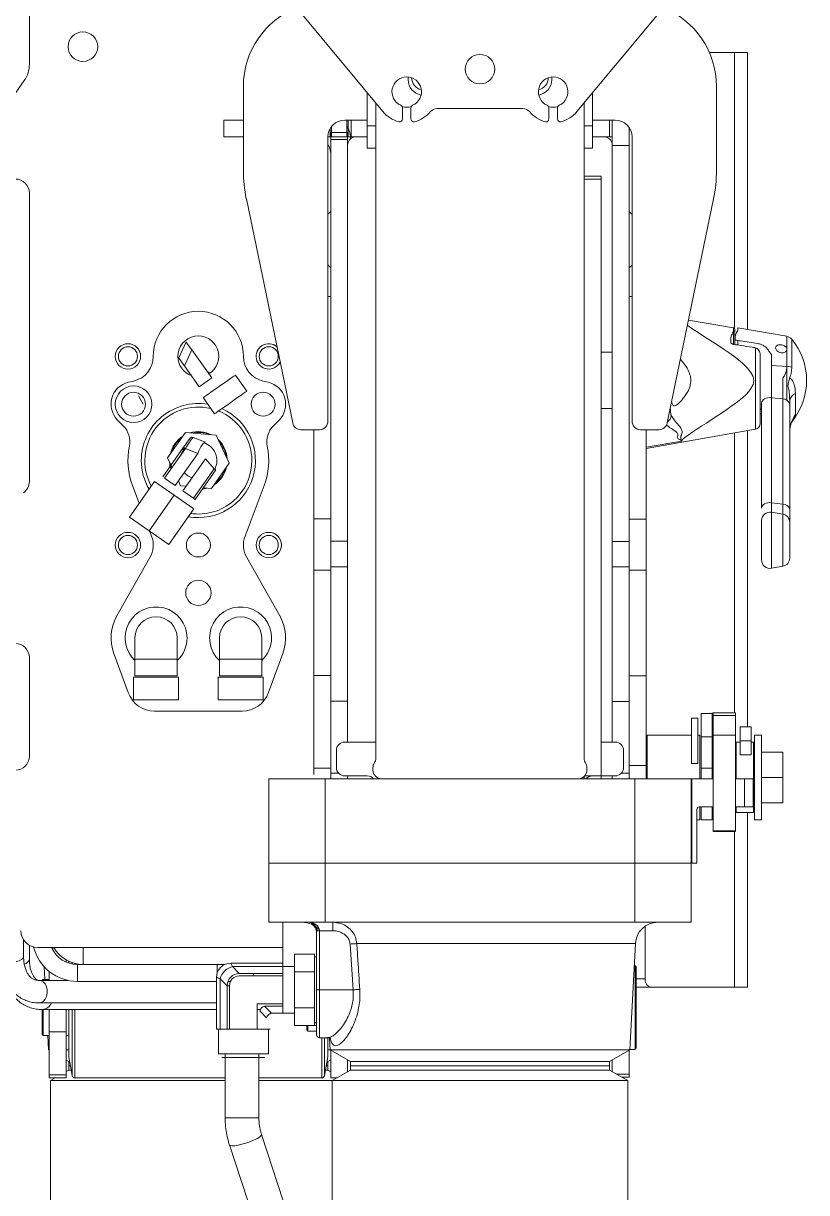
# Model space of a CAD drawing. Header units: millimetres. Extents: x 119 to 316, y 482 to 761.
# Drawn here: x 151.89 to 165.8, y 517.22 to 537.99 of the extents above; entities that cross this region are included whole.
import ezdxf

# ---------------------------------------------------------------- set-up
doc = ezdxf.new("R2010")
doc.units = ezdxf.units.MM

msp = doc.modelspace()

# ---------------------------------------------------------------- linework, layer by layer
at = {"color": 7, "linetype": 'Continuous', "lineweight": 15}
for p, q in [((151.999, 537.26), (151.999, 538.574)), ((158.276, 536.422), (156.846, 538.139)), ((163.152, 538.139), (161.722, 536.422)), ((164.074, 537.471), (164.517, 537.471)), ((164.517, 537.471), (164.751, 537.471)), ((164.751, 537.471), (164.751, 532.553)), ((158.724, 536.987), (158.724, 537.035)), ((161.274, 537.035), (161.274, 536.987)), ((151.359, 536.187), (151.909, 536.973)), ((155.799, 535.377), (155.799, 536.871)), ((164.199, 536.871), (164.199, 535.377)), ((157.999, 536.171), (157.999, 536.755)), ((161.999, 536.755), (161.999, 536.171)), ((158.149, 536.575), (158.149, 524.936)), ((158.624, 536.488), (158.624, 536.29)), ((158.774, 536.29), (158.774, 536.488)), ((160.763, 536.474), (159.235, 536.474)), ((161.224, 536.488), (161.224, 536.29)), ((161.374, 536.29), (161.374, 536.488)), ((161.849, 524.936), (161.849, 536.575)), ((155.799, 536.271), (155.449, 536.271)), ((155.449, 535.971), (155.449, 536.271)), ((157.999, 536.271), (157.599, 536.271)), ((157.637, 535.971), (157.637, 536.271)), ((157.662, 535.971), (157.662, 536.271)), ((157.712, 535.971), (157.712, 536.271)), ((157.999, 535.771), (157.999, 536.171)), ((162.399, 536.271), (161.999, 536.271)), ((161.999, 536.171), (161.999, 535.771)), ((162.299, 535.971), (162.299, 536.271)), ((162.349, 536.021), (162.349, 536.271)), ((155.799, 535.971), (155.449, 535.971)), ((157.299, 535.971), (157.299, 530.921)), ((157.612, 535.971), (157.299, 535.971)), ((157.337, 535.971), (157.337, 536.116)), ((157.349, 536.049), (157.349, 536.039)), ((157.649, 536.049), (157.349, 536.049)), ((157.349, 536.039), (157.349, 536.024)), ((157.349, 536.024), (157.349, 535.974)), ((157.349, 535.974), (157.349, 535.924)), ((157.362, 535.971), (157.362, 536.154)), ((157.662, 535.971), (157.612, 535.971)), ((157.649, 536.049), (157.649, 536.039)), ((157.649, 536.039), (157.649, 536.024)), ((157.649, 536.024), (157.649, 535.974)), ((157.649, 535.974), (157.649, 535.924)), ((157.712, 535.971), (157.662, 535.971)), ((157.699, 535.971), (157.699, 535.936)), ((157.999, 535.971), (157.712, 535.971)), ((162.299, 535.971), (161.999, 535.971)), ((162.349, 535.971), (162.299, 535.971)), ((162.349, 535.971), (162.349, 536.021)), ((162.349, 535.821), (162.349, 535.971)), ((162.649, 536.021), (162.649, 536.137)), ((162.649, 535.971), (162.649, 536.021)), ((162.649, 535.821), (162.649, 535.971)), ((162.699, 530.921), (162.699, 535.971)), ((157.349, 535.924), (157.349, 528.793)), ((157.649, 535.924), (157.349, 535.924)), ((157.649, 535.924), (157.649, 528.793)), ((158.149, 535.771), (157.999, 535.771)), ((161.999, 535.771), (161.849, 535.771)), ((162.349, 528.789), (162.349, 535.821)), ((162.349, 535.821), (162.649, 535.821)), ((162.649, 528.789), (162.649, 535.821)), ((161.849, 535.274), (162.149, 535.274)), ((161.849, 535.224), (162.149, 535.224)), ((162.149, 535.224), (162.149, 535.274)), ((162.149, 524.624), (162.149, 535.224)), ((151.999, 534.974), (151.999, 529.854)), ((156.674, 530.891), (155.851, 534.87)), ((164.147, 534.87), (163.324, 530.891)), ((157.349, 534.649), (157.299, 534.599)), ((162.699, 534.596), (162.649, 534.646)), ((157.299, 533.699), (157.349, 533.649)), ((162.649, 533.646), (162.699, 533.696)), ((157.299, 533.139), (157.349, 533.139)), ((162.649, 533.136), (162.699, 533.136)), ((164.503, 532.579), (163.702, 532.72)), ((164.501, 532.525), (164.503, 532.534)), ((164.524, 532.554), (164.524, 532.511)), ((164.524, 532.285), (164.524, 532.511)), ((164.578, 532.544), (164.575, 532.532)), ((165.447, 532.43), (164.578, 532.583)), ((164.578, 532.583), (164.578, 532.544)), ((154.652, 532.047), (154.785, 532.333)), ((164.453, 532.403), (164.457, 532.423)), ((164.453, 532.329), (164.453, 532.403)), ((164.528, 532.424), (164.528, 532.363)), ((164.578, 532.279), (164.578, 532.36)), ((164.891, 532.227), (164.881, 532.229)), ((154.885, 532.191), (154.751, 531.905)), ((155.236, 531.69), (154.885, 532.191)), ((162.349, 532.146), (162.149, 532.146)), ((164.974, 532.101), (164.974, 530.88)), ((165.174, 532.106), (165.173, 532.106)), ((165.173, 532.106), (165.175, 532.104)), ((165.175, 532.104), (165.175, 531.913)), ((165.447, 531.897), (165.447, 532.185)), ((155.011, 531.533), (154.751, 531.905)), ((165.175, 531.913), (165.447, 531.897)), ((165.175, 531.913), (165.175, 531.34)), ((153.853, 531.636), (153.756, 531.613)), ((155.236, 531.69), (155.011, 531.533)), ((155.196, 531.793), (155.165, 531.791)), ((155.859, 531.456), (155.659, 531.742)), ((156.242, 531.613), (156.145, 531.636)), ((165.375, 531.318), (165.375, 531.681)), ((165.602, 531.415), (165.602, 531.045)), ((154.022, 531.224), (153.936, 531.374)), ((155.085, 531.341), (155.286, 531.054)), ((164.999, 529.379), (164.999, 531.245)), ((165.175, 531.34), (165.175, 529.475)), ((165.175, 531.34), (165.375, 531.318)), ((165.375, 529.452), (165.375, 531.318)), ((165.499, 531.294), (165.499, 531.222)), ((165.499, 531.222), (165.499, 529.356)), ((162.149, 531.146), (162.349, 531.146)), ((153.566, 530.941), (153.666, 530.841)), ((156.332, 530.841), (156.432, 530.941)), ((157.149, 530.771), (156.821, 530.771)), ((157.049, 529.186), (157.049, 530.771)), ((163.177, 530.771), (162.849, 530.771)), ((162.949, 530.439), (164.891, 530.781)), ((162.949, 529.183), (162.949, 530.771)), ((165.548, 530.929), (165.544, 530.923)), ((154.768, 530.721), (154.453, 530.272)), ((155.314, 530.673), (154.768, 530.721)), ((154.907, 530.636), (155.127, 530.55)), ((155.546, 530.176), (155.314, 530.673)), ((164.751, 530.757), (164.751, 525.496)), ((154.737, 530.459), (154.369, 529.933)), ((154.768, 530.437), (154.4, 529.911)), ((154.988, 530.351), (154.588, 529.78)), ((154.756, 530.445), (154.73, 530.413)), ((154.988, 530.351), (154.768, 530.437)), ((154.453, 530.272), (154.533, 530.101)), ((155.123, 530.256), (154.724, 529.685)), ((155.279, 530.079), (155.123, 530.256)), ((155.232, 529.727), (155.546, 530.176)), ((155.279, 530.079), (154.911, 529.554)), ((155.31, 530.057), (154.942, 529.532)), ((153.777, 529.219), (154.222, 529.853)), ((153.83, 529.782), (153.95, 529.465)), ((154.57, 529.61), (154.222, 529.853)), ((154.588, 529.78), (154.4, 529.911)), ((154.642, 529.857), (154.651, 529.849)), ((154.645, 529.861), (154.685, 529.775)), ((154.685, 529.775), (154.781, 529.766)), ((154.767, 529.768), (154.778, 529.762)), ((155.082, 529.731), (155.113, 529.737)), ((155.088, 529.74), (155.232, 529.727)), ((155.828, 528.883), (156.168, 529.782)), ((154.125, 528.975), (154.57, 529.61)), ((154.918, 529.366), (154.57, 529.61)), ((154.911, 529.554), (154.724, 529.685)), ((154.473, 528.731), (154.918, 529.366)), ((165.175, 529.475), (165.375, 529.452)), ((165.175, 529.305), (165.175, 529.475)), ((165.375, 529.271), (165.375, 529.452)), ((165.499, 529.356), (165.499, 529.129)), ((154.125, 528.975), (153.777, 529.219)), ((157.049, 528.28), (157.049, 529.186)), ((157.049, 529.186), (157.349, 529.186)), ((162.649, 529.183), (162.949, 529.183)), ((162.949, 528.277), (162.949, 529.183)), ((164.999, 528.458), (164.999, 529.163)), ((165.175, 529.305), (165.375, 529.271)), ((165.499, 529.129), (165.499, 528.493)), ((154.473, 528.731), (154.125, 528.975)), ((154.139, 528.965), (154.17, 528.883)), ((157.649, 528.793), (157.349, 528.793)), ((157.349, 528.793), (157.349, 528.339)), ((157.649, 528.793), (157.649, 528.339)), ((162.349, 528.336), (162.349, 528.789)), ((162.349, 528.789), (162.649, 528.789)), ((162.649, 528.336), (162.649, 528.789)), ((154.14, 528.502), (153.554, 527.469)), ((156.445, 527.469), (155.858, 528.502)), ((157.049, 526.409), (157.049, 528.28)), ((157.049, 528.28), (157.349, 528.28)), ((157.649, 528.339), (157.349, 528.339)), ((157.349, 528.339), (157.349, 525.949)), ((157.649, 528.339), (157.649, 525.949)), ((162.349, 525.946), (162.349, 528.336)), ((162.349, 528.336), (162.649, 528.336)), ((162.649, 525.946), (162.649, 528.336)), ((162.649, 528.277), (162.949, 528.277)), ((162.949, 526.403), (162.949, 528.277)), ((165.175, 528.31), (165.375, 528.346)), ((153.874, 527.074), (153.874, 526.699)), ((154.624, 526.699), (154.624, 527.074)), ((155.374, 527.074), (155.374, 526.699)), ((156.124, 526.699), (156.124, 527.074)), ((151.999, 526.724), (151.999, 524.974)), ((153.498, 526.798), (153.754, 526.102)), ((153.874, 526.699), (153.874, 526.399)), ((154.624, 526.399), (154.624, 526.699)), ((155.374, 526.699), (155.374, 526.399)), ((156.124, 526.399), (156.124, 526.699)), ((156.244, 526.102), (156.5, 526.798)), ((157.049, 524.762), (157.049, 526.409)), ((157.049, 526.409), (157.349, 526.409)), ((162.649, 526.403), (162.949, 526.403)), ((162.949, 524.806), (162.949, 526.403)), ((153.849, 526.374), (153.849, 525.974)), ((153.849, 526.374), (154.249, 526.374)), ((153.874, 526.399), (154.249, 526.399)), ((154.249, 526.399), (154.624, 526.399)), ((154.249, 526.374), (154.649, 526.374)), ((154.649, 525.974), (154.649, 526.374)), ((155.349, 526.374), (155.349, 525.974)), ((155.349, 526.374), (155.749, 526.374)), ((155.374, 526.399), (155.749, 526.399)), ((155.749, 526.399), (156.124, 526.399)), ((155.749, 526.374), (156.149, 526.374)), ((156.149, 525.974), (156.149, 526.374)), ((153.849, 525.974), (154.249, 525.974)), ((154.249, 525.974), (154.649, 525.974)), ((155.349, 525.974), (155.749, 525.974)), ((155.749, 525.974), (156.149, 525.974)), ((157.349, 525.949), (157.349, 524.672)), ((157.649, 525.949), (157.349, 525.949)), ((157.649, 525.949), (157.649, 525.224)), ((162.349, 525.224), (162.349, 525.946)), ((162.349, 525.946), (162.649, 525.946)), ((162.649, 524.669), (162.649, 525.946)), ((154.223, 525.774), (155.775, 525.774)), ((163.867, 525.646), (163.757, 525.646)), ((163.757, 525.646), (163.757, 524.846)), ((163.867, 525.646), (163.867, 524.846)), ((163.924, 525.729), (163.924, 525.315)), ((163.924, 525.729), (164.124, 525.729)), ((164.124, 524.763), (164.124, 525.746)), ((164.537, 525.746), (164.137, 525.746)), ((164.137, 525.746), (164.137, 525.698)), ((164.537, 525.698), (164.137, 525.698)), ((164.137, 525.698), (164.137, 525.348)), ((164.537, 525.746), (164.537, 525.698)), ((164.537, 525.698), (164.537, 525.348)), ((164.617, 525.496), (164.617, 525.246)), ((164.617, 525.496), (164.817, 525.496)), ((164.817, 525.246), (164.817, 525.496)), ((157.599, 525.224), (158.149, 525.224)), ((162.149, 525.224), (162.399, 525.224)), ((163.757, 525.346), (162.969, 525.346)), ((162.969, 524.574), (162.969, 525.346)), ((163.904, 525.346), (163.867, 525.346)), ((163.904, 524.596), (163.904, 525.346)), ((163.924, 525.315), (164.124, 525.315)), ((163.924, 525.315), (163.924, 524.763)), ((164.537, 525.348), (164.137, 525.348)), ((164.137, 525.348), (164.137, 523.647)), ((164.537, 525.348), (164.537, 523.647)), ((164.617, 525.221), (164.549, 525.221)), ((164.549, 524.596), (164.549, 525.221)), ((164.617, 525.246), (164.817, 525.246)), ((164.617, 524.996), (164.617, 525.246)), ((164.817, 524.996), (164.817, 525.246)), ((164.854, 525.221), (164.817, 525.221)), ((164.854, 523.971), (164.854, 525.221)), ((164.999, 525.346), (164.874, 525.346)), ((164.874, 524.596), (164.874, 525.346)), ((164.999, 524.596), (164.999, 525.346)), ((157.449, 524.774), (157.449, 525.074)), ((162.549, 525.074), (162.549, 524.774)), ((164.617, 524.996), (164.817, 524.996)), ((164.999, 525.046), (165.374, 525.046)), ((165.374, 524.596), (165.374, 525.046)), ((157.049, 524.649), (157.049, 524.762)), ((157.049, 524.762), (157.349, 524.762)), ((158.099, 524.77), (158.099, 524.724)), ((161.899, 524.724), (161.899, 524.77)), ((162.649, 524.806), (162.949, 524.806)), ((162.949, 524.574), (162.949, 524.806)), ((163.757, 524.846), (163.867, 524.846)), ((163.924, 524.763), (164.124, 524.763)), ((163.924, 524.574), (163.924, 524.763)), ((164.124, 524.574), (164.124, 524.763)), ((156.249, 524.574), (156.249, 523.074)), ((156.249, 524.574), (157.249, 524.574)), ((157.249, 524.574), (162.749, 524.574)), ((157.249, 524.574), (157.249, 523.074)), ((157.349, 524.672), (157.349, 524.574)), ((157.999, 524.624), (157.599, 524.624)), ((157.649, 524.624), (157.649, 524.574)), ((161.849, 524.574), (161.849, 524.612)), ((161.861, 524.624), (162.149, 524.624)), ((162.149, 524.574), (162.149, 524.624)), ((162.399, 524.624), (162.149, 524.624)), ((162.349, 524.574), (162.349, 524.624)), ((162.506, 524.669), (162.649, 524.669)), ((162.649, 524.574), (162.649, 524.669)), ((162.749, 524.574), (163.749, 524.574)), ((162.749, 524.574), (162.749, 523.074)), ((163.749, 523.074), (163.749, 524.574)), ((163.749, 524.574), (163.759, 524.574)), ((163.759, 524.574), (164.137, 524.574)), ((163.759, 524.574), (163.759, 523.074)), ((163.904, 524.574), (163.904, 524.596)), ((164.537, 524.574), (164.699, 524.574)), ((164.549, 524.574), (164.549, 524.596)), ((164.699, 524.574), (164.849, 524.574)), ((164.699, 524.574), (164.699, 524.074)), ((164.849, 524.574), (164.849, 524.074)), ((164.874, 523.846), (164.874, 524.596)), ((164.999, 524.596), (165.374, 524.596)), ((164.999, 523.846), (164.999, 524.596)), ((165.374, 524.146), (165.374, 524.596)), ((164.999, 524.146), (165.374, 524.146)), ((163.849, 523.074), (163.849, 524.024)), ((163.899, 524.074), (164.137, 524.074)), ((163.904, 523.846), (163.904, 524.074)), ((163.924, 524.074), (163.924, 523.846)), ((164.124, 524.04), (164.124, 524.074)), ((164.124, 523.889), (164.124, 524.04)), ((164.537, 524.074), (164.699, 524.074)), ((164.549, 523.971), (164.549, 524.074)), ((164.549, 523.971), (164.854, 523.971)), ((164.699, 524.074), (164.849, 524.074)), ((164.751, 523.971), (164.751, 520.871)), ((163.849, 523.846), (163.904, 523.846)), ((163.924, 523.846), (164.124, 523.846)), ((164.124, 523.846), (164.124, 523.889)), ((164.874, 523.846), (164.999, 523.846)), ((164.537, 523.647), (164.137, 523.647)), ((164.137, 523.647), (164.137, 523.633)), ((164.137, 523.633), (164.537, 523.633)), ((164.537, 523.647), (164.537, 523.633)), ((156.249, 523.074), (156.249, 522.024)), ((156.249, 523.074), (157.249, 523.074)), ((157.249, 523.074), (162.749, 523.074)), ((157.249, 523.074), (157.249, 522.024)), ((162.749, 523.074), (163.749, 523.074)), ((162.749, 523.074), (162.749, 522.024)), ((163.749, 522.024), (163.749, 523.074)), ((163.749, 523.074), (163.759, 523.074)), ((163.759, 523.074), (163.849, 523.074)), ((156.249, 522.024), (157.249, 522.024)), ((156.499, 522.024), (156.499, 521.299)), ((157.009, 521.99), (157.009, 521.991)), ((157.085, 521.91), (157.099, 521.849)), ((157.099, 520.824), (157.099, 521.874)), ((157.149, 521.874), (157.099, 521.874)), ((157.386, 521.874), (157.149, 521.874)), ((157.149, 521.874), (157.149, 520.824)), ((157.249, 522.024), (162.749, 522.024)), ((157.386, 521.874), (157.386, 522.024)), ((162.749, 522.024), (163.749, 522.024)), ((162.932, 521.021), (162.932, 521.954)), ((151.897, 521.414), (151.897, 521.712)), ((157.748, 520.824), (157.694, 521.637)), ((162.66, 519.757), (162.759, 521.645)), ((151.999, 521.372), (151.999, 521.614)), ((152.149, 521.574), (156.499, 521.574)), ((152.435, 521.567), (152.396, 521.567)), ((152.951, 521.574), (152.951, 521.274)), ((156.709, 521.142), (156.709, 521.459)), ((156.709, 521.459), (157.059, 521.459)), ((157.059, 521.404), (157.059, 521.459)), ((152.261, 521.234), (152.273, 521.01)), ((152.651, 521.354), (152.651, 521.316)), ((152.699, 521.298), (152.699, 521.329)), ((152.851, 520.974), (152.851, 521.274)), ((152.851, 521.274), (152.951, 521.274)), ((152.951, 521.274), (155.465, 521.274)), ((156.499, 521.299), (155.574, 521.299)), ((155.604, 521.236), (155.726, 521.113)), ((155.604, 521.236), (156.499, 521.236)), ((156.499, 521.299), (156.499, 521.236)), ((156.709, 521.237), (156.499, 521.237)), ((156.499, 521.236), (156.499, 521.113)), ((157.099, 521.412), (157.059, 521.412)), ((157.059, 521.197), (157.059, 521.404)), ((162.754, 521.262), (162.739, 521.262)), ((162.754, 521.262), (162.754, 520.512)), ((162.774, 521.242), (162.774, 520.512)), ((152.351, 521.01), (152.244, 521.01)), ((152.351, 521.15), (152.351, 520.992)), ((155.324, 521.049), (155.324, 520.124)), ((155.51, 520.897), (155.387, 521.019)), ((155.387, 521.019), (155.387, 520.124)), ((155.726, 521.113), (156.499, 521.113)), ((155.726, 521.07), (156.499, 521.07)), ((156.499, 521.074), (156.499, 521.113)), ((156.499, 521.07), (156.499, 520.578)), ((156.709, 521.142), (157.059, 521.142)), ((156.709, 520.507), (156.709, 521.142)), ((157.059, 521.142), (157.059, 521.197)), ((157.059, 521.031), (157.059, 521.142)), ((157.059, 520.618), (157.059, 521.031)), ((162.754, 521.021), (162.932, 521.021)), ((152.681, 520.992), (152.17, 520.992)), ((152.651, 520.999), (152.651, 520.992)), ((152.851, 520.974), (155.324, 520.974)), ((155.51, 520.897), (155.51, 520.124)), ((155.553, 520.897), (155.51, 520.897)), ((155.525, 520.974), (155.569, 520.974)), ((155.553, 520.897), (155.553, 520.124)), ((157.099, 520.024), (157.099, 520.824)), ((157.149, 520.824), (157.099, 520.824)), ((157.748, 520.824), (157.149, 520.824)), ((162.755, 520.871), (163.038, 520.871)), ((164.517, 520.871), (163.038, 520.871)), ((164.751, 520.871), (164.517, 520.871)), ((152.17, 520.592), (155.324, 520.592)), ((157.059, 520.507), (157.059, 520.618)), ((152.224, 520.03), (152.224, 520.475)), ((152.231, 520.474), (155.324, 520.474)), ((152.351, 520.474), (152.351, 520.078)), ((152.651, 520.474), (152.651, 520.078)), ((152.699, 519.635), (152.699, 520.474)), ((156.045, 520.578), (156.499, 520.578)), ((156.045, 520.578), (156.045, 520.124)), ((156.045, 520.474), (156.099, 520.474)), ((156.211, 520.325), (156.088, 520.448)), ((156.175, 520.535), (156.298, 520.412)), ((156.175, 520.535), (156.499, 520.535)), ((156.298, 520.412), (156.499, 520.412)), ((156.499, 520.412), (156.499, 520.578)), ((156.499, 520.412), (156.709, 520.412)), ((156.709, 520.189), (156.709, 520.507)), ((156.709, 520.507), (157.059, 520.507)), ((157.059, 520.451), (157.059, 520.507)), ((157.059, 520.245), (157.059, 520.451)), ((162.754, 520.512), (162.754, 519.762)), ((162.774, 520.512), (162.774, 519.782)), ((156.709, 520.189), (157.059, 520.189)), ((156.924, 520.189), (156.924, 520.107)), ((156.944, 520.188), (157.099, 520.188)), ((157.059, 520.189), (157.059, 520.245)), ((157.059, 520.237), (157.099, 520.237)), ((152.244, 520.01), (152.351, 520.01)), ((152.325, 520.01), (152.338, 519.757)), ((152.351, 520.078), (152.351, 519.313)), ((152.651, 520.078), (152.351, 520.078)), ((152.651, 520.078), (152.651, 519.313)), ((152.651, 520.01), (152.699, 520.01)), ((155.387, 520.124), (155.324, 520.124)), ((155.354, 520.124), (155.354, 519.687)), ((155.51, 520.124), (155.387, 520.124)), ((155.553, 520.124), (155.51, 520.124)), ((156.045, 520.124), (155.553, 520.124)), ((156.088, 520.124), (156.045, 520.124)), ((156.211, 520.124), (156.088, 520.124)), ((156.274, 520.124), (156.211, 520.124)), ((156.244, 519.687), (156.244, 520.124)), ((156.944, 520.087), (157.099, 520.087)), ((157.149, 519.974), (157.294, 519.974)), ((157.299, 519.635), (157.299, 519.971)), ((157.327, 519.966), (157.338, 519.757)), ((152.338, 519.757), (152.351, 519.75)), ((152.351, 519.757), (152.338, 519.757)), ((152.699, 519.757), (152.651, 519.757)), ((157.338, 519.757), (157.299, 519.757)), ((157.338, 519.757), (157.699, 519.549)), ((162.66, 519.757), (157.338, 519.757)), ((162.299, 519.549), (162.66, 519.757)), ((162.66, 519.762), (162.754, 519.762)), ((152.651, 519.577), (152.699, 519.549)), ((152.699, 519.635), (152.758, 519.301)), ((155.354, 519.687), (156.244, 519.687)), ((155.417, 519.624), (156.182, 519.624)), ((155.474, 519.687), (155.474, 518.55)), ((156.074, 518.55), (156.074, 519.687)), ((157.24, 519.301), (157.299, 519.635)), ((157.299, 519.549), (157.349, 519.578)), ((157.349, 519.751), (157.349, 519.262)), ((157.649, 519.578), (157.649, 519.37)), ((162.349, 519.37), (162.349, 519.578)), ((162.649, 519.324), (162.649, 519.751)), ((152.699, 519.399), (152.651, 519.371)), ((152.699, 519.549), (152.699, 519.474)), ((152.699, 519.549), (152.714, 519.549)), ((152.699, 519.474), (152.699, 519.399)), ((152.699, 519.474), (152.727, 519.474)), ((152.699, 519.399), (152.741, 519.399)), ((157.257, 519.399), (157.299, 519.399)), ((157.271, 519.474), (157.299, 519.474)), ((157.284, 519.549), (157.299, 519.549)), ((157.299, 519.474), (157.299, 519.549)), ((157.299, 519.399), (157.299, 519.474)), ((157.349, 519.37), (157.299, 519.399)), ((157.699, 519.399), (157.374, 519.211)), ((157.699, 519.549), (157.699, 519.474)), ((157.699, 519.549), (162.299, 519.549)), ((157.699, 519.474), (157.699, 519.399)), ((157.699, 519.474), (162.299, 519.474)), ((157.699, 519.399), (162.299, 519.399)), ((162.299, 519.474), (162.299, 519.549)), ((162.299, 519.399), (162.299, 519.474)), ((162.624, 519.211), (162.299, 519.399)), ((152.351, 519.313), (152.351, 519.26)), ((152.651, 519.313), (152.351, 519.313)), ((152.651, 519.26), (152.351, 519.26)), ((152.458, 519.26), (152.374, 519.211)), ((152.374, 519.211), (152.374, 512.974)), ((152.374, 519.211), (155.474, 519.211)), ((152.651, 519.313), (152.651, 519.26)), ((152.807, 519.26), (155.474, 519.26)), ((156.074, 519.26), (157.191, 519.26)), ((156.074, 519.211), (157.374, 519.211)), ((157.349, 519.262), (157.461, 519.262)), ((157.374, 519.211), (157.374, 512.974)), ((157.374, 519.211), (162.624, 519.211)), ((162.521, 519.271), (162.649, 519.271)), ((162.624, 512.974), (162.624, 519.211)), ((162.649, 519.271), (162.649, 519.324)), ((157.148, 515.129), (156.12, 518.256)), ((155.55, 518.069), (156.578, 514.942))]:
    msp.add_line(p, q, dxfattribs=at)
at = {"color": 8, "linetype": 'Continuous', "lineweight": 15}
for p, q in [((164.517, 537.471), (164.517, 532.572)), ((158.149, 536.171), (157.999, 536.171)), ((161.999, 536.171), (161.849, 536.171)), ((164.503, 532.534), (164.503, 532.579)), ((164.503, 532.523), (164.503, 532.289)), ((165.447, 532.216), (165.447, 532.43)), ((164.891, 532.227), (164.891, 530.781)), ((165.536, 532.378), (165.536, 531.881)), ((165.447, 531.886), (165.447, 531.296)), ((162.949, 530.461), (163.581, 530.57)), ((164.517, 530.715), (164.517, 525.746)), ((165.175, 529.305), (165.175, 528.31)), ((165.375, 528.346), (165.375, 529.271)), ((153.874, 526.699), (154.624, 526.699)), ((155.374, 526.699), (156.124, 526.699)), ((157.489, 524.672), (157.349, 524.672)), ((164.517, 523.633), (164.517, 520.871)), ((162.759, 521.645), (157.812, 521.645)), ((152.758, 521.283), (152.758, 521.306)), ((152.807, 521.276), (152.807, 521.291)), ((155.331, 521.274), (155.331, 521.106)), ((152.244, 520.992), (152.244, 521.01)), ((155.98, 521.113), (155.98, 521.07)), ((157.149, 520.824), (157.149, 519.974)), ((152.244, 520.01), (152.244, 520.474)), ((152.758, 519.301), (152.758, 520.474)), ((152.807, 519.26), (152.807, 520.474)), ((156.944, 520.188), (156.944, 520.087)), ((157.191, 519.26), (157.191, 519.974)), ((157.24, 519.301), (157.24, 519.974)), ((162.428, 519.324), (162.649, 519.324)), ((155.774, 518.55), (155.474, 518.55)), ((156.074, 518.55), (155.774, 518.55))]:
    msp.add_line(p, q, dxfattribs=at)
at = {"color": 8, "linetype": 'Continuous', "lineweight": 15, "flags": 128}
for points in [[(163.683, 532.625), (163.722, 532.597), (163.781, 532.557), (163.872, 532.497), (163.986, 532.423), (164.083, 532.361), (164.221, 532.271), (164.335, 532.195), (164.423, 532.135), (164.504, 532.076), (164.59, 532.011), (164.661, 531.952), (164.749, 531.867), (164.811, 531.788), (164.849, 531.715), (164.861, 531.646), (164.849, 531.577), (164.811, 531.504), (164.773, 531.452), (164.723, 531.397), (164.661, 531.34), (164.57, 531.265), (164.456, 531.181), (164.359, 531.113), (164.221, 531.021), (164.107, 530.946), (164.02, 530.89), (163.938, 530.838), (163.852, 530.782), (163.781, 530.735), (163.696, 530.677), (163.636, 530.631), (163.595, 530.595), (163.581, 530.57), (163.581, 530.57)], [(151.497, 521.414), (151.499, 521.401), (151.515, 521.375), (151.548, 521.352), (151.594, 521.335), (151.65, 521.324), (151.709, 521.322), (151.767, 521.327), (151.819, 521.341), (151.861, 521.361), (151.887, 521.385), (151.897, 521.413), (151.897, 521.414)], [(152.17, 520.592), (152.203, 520.597), (152.244, 520.619), (152.279, 520.656), (152.303, 520.705), (152.316, 520.762), (152.316, 520.822), (152.303, 520.879), (152.279, 520.928), (152.244, 520.965), (152.203, 520.987), (152.172, 520.992)], [(155.845, 518.101), (155.774, 518.08), (155.706, 518.064), (155.647, 518.055), (155.599, 518.052), (155.567, 518.057), (155.551, 518.067), (155.55, 518.069)], [(156.12, 518.256), (156.121, 518.25), (156.11, 518.231), (156.082, 518.207), (156.038, 518.18), (155.981, 518.153), (155.916, 518.126), (155.845, 518.101)]]:
    msp.add_lwpolyline(points, dxfattribs=at)
at = {"color": 7, "linetype": 'Continuous', "lineweight": 15, "flags": 128}
for points in [[(154.751, 531.905), (154.728, 531.938), (154.706, 531.969), (154.688, 531.996), (154.672, 532.017), (154.661, 532.034), (154.654, 532.043), (154.652, 532.047)], [(155.659, 531.742), (155.651, 531.737), (155.63, 531.723), (155.596, 531.699), (155.551, 531.667), (155.496, 531.629), (155.436, 531.586), (155.372, 531.542), (155.308, 531.497), (155.247, 531.455), (155.193, 531.416), (155.148, 531.385), (155.114, 531.361), (155.092, 531.346), (155.085, 531.341), (155.085, 531.341)], [(155.859, 531.456), (155.852, 531.451), (155.831, 531.436), (155.797, 531.412), (155.751, 531.38), (155.697, 531.342), (155.636, 531.3), (155.573, 531.255), (155.509, 531.21), (155.448, 531.168), (155.394, 531.13), (155.348, 531.098), (155.314, 531.074), (155.293, 531.059), (155.286, 531.054), (155.286, 531.054)], [(165.175, 531.34), (165.143, 531.342), (165.11, 531.339), (165.08, 531.331), (165.053, 531.319), (165.03, 531.304), (165.013, 531.286), (165.003, 531.266), (164.999, 531.245)], [(154.848, 530.618), (154.846, 530.615), (154.84, 530.606), (154.83, 530.591), (154.816, 530.572), (154.799, 530.548), (154.78, 530.52), (154.759, 530.49), (154.737, 530.459)], [(154.73, 530.413), (154.694, 530.346), (154.684, 530.317)], [(154.768, 530.437), (154.762, 530.441), (154.756, 530.446), (154.75, 530.449), (154.746, 530.453), (154.742, 530.455), (154.739, 530.457), (154.737, 530.458), (154.737, 530.459)], [(154.988, 530.351), (155.006, 530.394), (155.026, 530.434), (155.046, 530.47), (155.065, 530.501), (155.084, 530.525), (155.101, 530.541), (155.115, 530.55), (155.127, 530.55)], [(154.502, 530.167), (154.519, 530.083), (154.52, 530.082)], [(155.31, 530.057), (155.31, 530.058), (155.308, 530.059), (155.305, 530.061), (155.302, 530.063), (155.297, 530.067), (155.292, 530.07), (155.285, 530.075), (155.279, 530.079)], [(155.072, 529.717), (155.102, 529.722), (155.15, 529.734)], [(154.942, 529.532), (154.942, 529.532), (154.94, 529.533), (154.937, 529.535), (154.934, 529.538), (154.929, 529.541), (154.924, 529.545), (154.918, 529.549), (154.911, 529.554)], [(165.175, 529.475), (165.143, 529.476), (165.11, 529.473), (165.08, 529.465), (165.053, 529.453), (165.03, 529.438), (165.013, 529.42), (165.003, 529.4), (164.999, 529.379)], [(157.694, 521.637), (157.711, 521.638), (157.728, 521.639), (157.744, 521.641), (157.76, 521.642), (157.775, 521.643), (157.789, 521.643), (157.801, 521.644), (157.812, 521.645)], [(155.574, 521.299), (155.575, 521.297), (155.585, 521.276), (155.604, 521.236)], [(155.387, 521.019), (155.347, 521.038), (155.327, 521.048), (155.324, 521.049)], [(157.748, 520.824), (157.765, 520.825), (157.781, 520.826), (157.797, 520.827), (157.813, 520.828), (157.828, 520.829), (157.842, 520.83), (157.854, 520.831), (157.865, 520.832)]]:
    msp.add_lwpolyline(points, dxfattribs=at)
at = {"color": 7, "linetype": 'Continuous', "lineweight": 15}
for centre, radius in [((152.949, 537.574), 0.263), ((159.999, 537.174), 0.262), ((153.749, 532.074), 0.225), ((153.749, 532.074), 0.17), ((156.249, 532.074), 0.17), ((153.849, 531.224), 0.325), ((153.849, 531.224), 0.212), ((156.149, 531.224), 0.213), ((153.749, 528.724), 0.225), ((153.749, 528.724), 0.17), ((154.999, 528.724), 0.213), ((156.249, 528.724), 0.225), ((156.249, 528.724), 0.17), ((154.999, 527.874), 0.225)]:
    msp.add_circle(centre, radius, dxfattribs=at)
for centre, radius, start, end in [((157.299, 536.871), 1.5, 111.435, 180), ((162.699, 536.871), 1.5, 0, 68.565), ((151.499, 537.26), 0.5, 325, 0), ((158.699, 536.774), 0.262, 293.5782, 246.4218), ((158.999, 537.021), 0.213, 179.8252, 259.0696), ((161.299, 536.774), 0.263, 293.5782, 246.4218), ((160.999, 537.021), 0.213, 280.9304, 0), ((158.999, 536.987), 0.275, 180, 260.7708), ((160.999, 536.987), 0.275, 279.2292, 0), ((158.699, 536.774), 0.55, 219.7883, 255.5225), ((158.574, 536.488), 0.05, 0, 66.4218), ((158.699, 536.774), 0.275, 252.8891, 287.1109), ((158.824, 536.488), 0.05, 113.5782, 180), ((158.699, 536.774), 0.55, 284.4775, 319.9948), ((159.235, 536.324), 0.15, 90, 139.9948), ((160.763, 536.324), 0.15, 40.0052, 90), ((161.299, 536.774), 0.55, 220.0052, 255.5225), ((161.174, 536.488), 0.05, 0, 66.4218), ((161.299, 536.774), 0.275, 252.8891, 287.1109), ((161.424, 536.488), 0.05, 113.5782, 180), ((161.299, 536.774), 0.55, 284.4775, 320.2117), ((157.599, 535.971), 0.3, 90, 180), ((158.574, 536.29), 0.05, 255.5225, 0), ((158.824, 536.29), 0.05, 180, 284.4775), ((161.174, 536.29), 0.05, 255.5225, 0), ((161.424, 536.29), 0.05, 180, 284.4775), ((162.399, 535.971), 0.3, 0, 90), ((157.399, 535.971), 0.3, 0, 37.6585), ((157.799, 535.824), 0.15, 101.7842, 180), ((162.199, 535.824), 0.15, 0, 78.2158), ((157.049, 535.674), 0.3, 0, 33.5573), ((158.299, 535.377), 2.5, 180, 191.6894), ((161.699, 535.377), 2.5, 348.3106, 0), ((151.749, 534.974), 0.25, 0, 90), ((154.999, 532.074), 0.8, 0, 180), ((154.999, 532.074), 0.363, 300.8474, 180), ((164.499, 532.554), 0.025, 0, 80), ((164.5, 532.51), 0.0242, 1.1234, 81.6639), ((165.421, 532.282), 0.15, 39.4832, 80), ((156.249, 532.074), 0.225, 49.9628, 333.416), ((164.648, 531.646), 1.151, 0, 39.4832), ((153.749, 532.074), 0.45, 283.4197, 0), ((154.999, 532.074), 0.363, 180, 249.1484), ((156.249, 532.074), 0.45, 180, 256.5803), ((165.436, 531.592), 0.306, 70.8259, 87.9861), ((153.849, 531.224), 0.4, 103.4197, 225), ((156.149, 531.224), 0.4, 315, 76.5803), ((166.102, 531.492), 0.636, 161.2489, 175.9756), ((164.648, 531.646), 1.151, 320.9308, 0), ((165.654, 531.266), 0.158, 109.4492, 169.6104), ((154.999, 530.224), 1.013, 80.3852, 180), ((165.38, 531.196), 0.122, 12.2235, 92.3411), ((154.999, 530.224), 0.95, 76.5356, 208.4687), ((154.999, 530.224), 1.013, 259.8594, 65.6018), ((154.999, 530.224), 0.95, 0, 67.858), ((166.033, 530.729), 0.534, 143.8632, 179.8266), ((153.383, 530.558), 0.4, 348.3074, 45), ((156.615, 530.558), 0.4, 135, 191.6926), ((156.821, 530.921), 0.15, 191.6894, 270), ((157.149, 530.921), 0.15, 270, 0), ((162.849, 530.921), 0.15, 180, 270), ((163.177, 530.921), 0.15, 270, 348.3106), ((164.874, 530.88), 0.1, 280, 0), ((155, 530.224), 0.513, 122.9458, 167.0542), ((154.999, 530.224), 0.5, 126.569, 163.431), ((154.889, 530.589), 0.05, 68.6855, 145), ((155, 530.224), 0.513, 62.9458, 107.0542), ((154.999, 530.224), 0.5, 66.8304, 103.1696), ((155, 530.224), 0.512, 2.9458, 47.0542), ((154.999, 530.224), 0.5, 7.0699, 42.9301), ((154.999, 530.224), 1.25, 168.3074, 200.7288), ((155, 530.224), 0.329, 332.2294, 72.7947), ((154.999, 530.224), 1.25, 339.2712, 11.6926), ((154.999, 530.224), 1.013, 180, 210.2214), ((155, 530.224), 0.513, 182.9458, 197.5226), ((154.999, 530.224), 0.95, 261.6186, 0), ((155, 530.224), 0.329, 220.4188, 249.5812), ((155, 530.224), 0.513, 302.9458, 347.0542), ((154.999, 530.224), 0.5, 307.0442, 342.9558), ((151.749, 529.854), 0.25, 305, 0), ((165.38, 529.33), 0.122, 12.2235, 92.3411), ((165.147, 529.159), 0.148, 79.1946, 178.5897), ((165.353, 529.127), 0.146, 0.8945, 81.3364), ((153.749, 528.724), 0.45, 330.388, 20.7288), ((156.249, 528.724), 0.45, 159.2712, 209.612), ((165.349, 528.493), 0.15, 280, 0), ((165.149, 528.458), 0.15, 180, 280), ((154.249, 527.074), 0.8, 150.388, 200.1568), ((154.249, 527.074), 0.55, 0, 227.0141), ((154.249, 527.074), 0.375, 0, 180), ((155.749, 527.074), 0.55, 0, 227.0141), ((155.749, 527.074), 0.375, 0, 180), ((155.749, 527.074), 0.8, 339.8432, 29.612), ((154.249, 527.074), 0.55, 312.9859, 0), ((155.749, 527.074), 0.55, 312.9859, 0), ((151.749, 526.724), 0.25, 0, 90), ((154.223, 526.274), 0.5, 200.1568, 270), ((155.775, 526.274), 0.5, 270, 339.8432), ((157.599, 525.074), 0.15, 90, 180), ((162.399, 525.074), 0.15, 0, 90), ((151.749, 524.974), 0.25, 270, 0), ((157.599, 524.774), 0.15, 180, 270), ((158.249, 524.77), 0.15, 146.4427, 180), ((157.999, 524.936), 0.15, 326.4427, 0), ((161.999, 524.936), 0.15, 180, 213.5573), ((161.749, 524.77), 0.15, 0, 33.5573), ((162.399, 524.774), 0.15, 270, 0), ((157.999, 524.474), 0.15, 41.8103, 90), ((158.249, 524.724), 0.15, 180, 270), ((161.749, 524.724), 0.15, 270, 0), ((161.999, 524.474), 0.15, 90, 138.1897), ((163.899, 524.024), 0.05, 90, 180), ((152.149, 521.874), 0.3, 180, 270), ((156.84, 521.624), 0.4, 65.3169, 90), ((156.949, 521.874), 0.15, 0, 90), ((156.949, 521.849), 0.15, 0.1876, 67.2717), ((163.158, 521.624), 0.4, 90, 177), ((152.851, 521.774), 0.8, 193.7655, 270), ((152.851, 521.774), 0.5, 204.5274, 270), ((152.951, 521.874), 0.6, 210, 270), ((155.574, 521.049), 0.25, 89.4111, 181.1472), ((155.683, 520.94), 0.307, 104.9993, 165.0006), ((152.244, 520.99), 0.02, 90, 173.6135), ((163.064, 521.002), 0.134, 171.9505, 258.5783), ((156.207, 520.416), 0.123, 104.9992, 165.0007), ((156.329, 520.294), 0.123, 104.9992, 165.0007), ((152.244, 520.03), 0.02, 180, 270), ((156.944, 520.107), 0.02, 180, 270), ((157.149, 520.024), 0.05, 180, 270), ((152.807, 519.31), 0.05, 190, 270), ((157.191, 519.31), 0.05, 270, 350)]:
    msp.add_arc(centre, radius, start, end, dxfattribs=at)
at = {"color": 8, "linetype": 'Continuous', "lineweight": 15}
for centre, radius, start, end in [((163.246, 531.042), 0.152, 302.9052, 352.3935), ((151.886, 521.396), 0.116, 281.8826, 347.6906), ((152.217, 520.66), 0.186, 274.2711, 338.7686)]:
    msp.add_arc(centre, radius, start, end, dxfattribs=at)
at = {"color": 7, "linetype": 'Continuous', "lineweight": 15}
for centre, major_axis, ratio, start_param, end_param in [((154.931, 532.172), (-0.145, 0.162), 0.099197, 0.042709, 1.360825), ((154.771, 530.421), (0.136, 0.215), 0.04436, 0.008659, 1.52345), ((156.949, 521.874), (0.2, 0), 0.75, 0, 1.570796), ((155.784, 520.84), (-0.21, 0.21), 0.843327, 5.623058, 6.943312), ((155.784, 520.84), (0.182, -0.182), 0.776308, 2.481466, 3.80172)]:
    msp.add_ellipse(centre, major_axis=major_axis, ratio=ratio, start_param=start_param, end_param=end_param, dxfattribs=at)
for points, knots in [([(164.457, 532.423), (164.46, 532.432), (164.475, 532.474), (164.49, 532.503), (164.501, 532.525)], [0, 0, 0, 0, 0.203667, 1, 1, 1, 1]), ([(164.575, 532.532), (164.572, 532.527), (164.557, 532.5), (164.541, 532.458), (164.528, 532.424)], [0, 0, 0, 0, 0.1930201, 1, 1, 1, 1]), ([(164.502, 532.287), (164.496, 532.288), (164.485, 532.291), (164.47, 532.3), (164.459, 532.311), (164.454, 532.321), (164.454, 532.327), (164.453, 532.329)], [0, 0, 0, 0, 0.221433, 0.444269, 0.667438, 0.887662, 1, 1, 1, 1]), ([(164.881, 532.229), (164.865, 532.232), (164.783, 532.244), (164.656, 532.264), (164.546, 532.28), (164.502, 532.287)], [0, 0, 0, 0, 0.129684, 0.648417, 1, 1, 1, 1]), ([(164.528, 532.363), (164.561, 532.358), (164.696, 532.338), (164.831, 532.318), (164.932, 532.303)], [0, 0, 0, 0, 0.243638, 1, 1, 1, 1]), ([(164.974, 532.101), (164.974, 532.101), (164.974, 532.102), (164.974, 532.104), (164.974, 532.11), (164.972, 532.13), (164.965, 532.162), (164.944, 532.195), (164.919, 532.218), (164.901, 532.224), (164.891, 532.227)], [0, 0, 0, 0, 0.002744, 0.012359, 0.037394, 0.113219, 0.387917, 0.651954, 0.822186, 1, 1, 1, 1]), ([(164.932, 532.303), (164.953, 532.298), (164.994, 532.289), (165.062, 532.25), (165.117, 532.193), (165.152, 532.138), (165.17, 532.111), (165.174, 532.106)], [0, 0, 0, 0, 0.180909, 0.363332, 0.695854, 0.943209, 1, 1, 1, 1]), ([(165.447, 532.216), (165.446, 532.217), (165.443, 532.226), (165.433, 532.242), (165.409, 532.26), (165.379, 532.274), (165.345, 532.281), (165.312, 532.28), (165.285, 532.274), (165.264, 532.261), (165.251, 532.244), (165.247, 532.222), (165.254, 532.197), (165.271, 532.174), (165.297, 532.154), (165.329, 532.14), (165.364, 532.135), (165.397, 532.139), (165.424, 532.152), (165.44, 532.169), (165.445, 532.181), (165.447, 532.185)], [0, 0, 0, 0, 0.008084, 0.065166, 0.122193, 0.179131, 0.236273, 0.294276, 0.353464, 0.39702, 0.453003, 0.509032, 0.564014, 0.61925, 0.676308, 0.7353, 0.79486, 0.853509, 0.910998, 0.967968, 1, 1, 1, 1]), ([(163.558, 532.021), (163.585, 531.991), (163.638, 531.931), (163.707, 531.817), (163.74, 531.716), (163.743, 531.664), (163.744, 531.646)], [0, 0, 0, 0, 0.340892, 0.67367, 0.890994, 1, 1, 1, 1]), ([(165.447, 532.185), (165.448, 532.193), (165.45, 532.203), (165.447, 532.213), (165.447, 532.216)], [0, 0, 0, 0, 0.769864, 1, 1, 1, 1]), ([(165.375, 531.681), (165.389, 531.703), (165.426, 531.758), (165.445, 531.836), (165.446, 531.888), (165.447, 531.897)], [0, 0, 0, 0, 0.3454819, 0.8812119, 1, 1, 1, 1]), ([(165.536, 531.881), (165.535, 531.849), (165.532, 531.784), (165.511, 531.726), (165.5, 531.696)], [0, 0, 0, 0, 0.490656, 1, 1, 1, 1]), ([(163.744, 531.646), (163.74, 531.612), (163.733, 531.534), (163.686, 531.439), (163.634, 531.36), (163.586, 531.3), (163.54, 531.251), (163.5, 531.216), (163.467, 531.197), (163.435, 531.194), (163.413, 531.215), (163.406, 531.26), (163.403, 531.276)], [0, 0, 0, 0, 0.097408, 0.224816, 0.317583, 0.410398, 0.504549, 0.598604, 0.685986, 0.773323, 0.924465, 1, 1, 1, 1]), ([(165.5, 531.696), (165.513, 531.684), (165.547, 531.651), (165.591, 531.555), (165.598, 531.467), (165.602, 531.415)], [0, 0, 0, 0, 0.18894, 0.515655, 1, 1, 1, 1]), ([(165.499, 531.294), (165.498, 531.339), (165.496, 531.41), (165.485, 531.488), (165.475, 531.524), (165.47, 531.533), (165.468, 531.536)], [0, 0, 0, 0, 0.558, 0.879387, 0.95181, 1, 1, 1, 1]), ([(163.397, 531.022), (163.418, 530.989), (163.46, 530.925), (163.54, 530.843), (163.583, 530.773), (163.598, 530.712), (163.558, 530.651), (163.569, 530.601), (163.576, 530.581), (163.58, 530.57)], [0, 0, 0, 0, 0.215438, 0.431249, 0.556662, 0.683079, 0.841427, 0.920545, 1, 1, 1, 1]), ([(164.974, 531.144), (164.981, 531.138), (164.996, 531.124), (164.998, 531.107), (164.999, 531.099)], [0, 0, 0, 0, 0.4801129, 1, 1, 1, 1]), ([(164.974, 531.061), (164.976, 531.061), (164.983, 531.06), (164.989, 531.057), (164.993, 531.055)], [0, 0, 0, 0, 0.316697, 1, 1, 1, 1]), ([(165.501, 530.746), (165.501, 530.757), (165.501, 530.79), (165.511, 530.839), (165.526, 530.886), (165.54, 530.916), (165.549, 530.93), (165.548, 530.929), (165.548, 530.929)], [0, 0, 0, 0, 0.111056, 0.34743, 0.565271, 0.758703, 0.924252, 1, 1, 1, 1]), ([(157.111, 521.872), (157.109, 521.883), (157.106, 521.9), (157.095, 521.913), (157.092, 521.916)], [0, 0, 0, 0, 0.686294, 1, 1, 1, 1]), ([(157.386, 522.024), (157.433, 522.02), (157.527, 522.011), (157.647, 521.948), (157.736, 521.862), (157.795, 521.76), (157.807, 521.684), (157.812, 521.645)], [0, 0, 0, 0, 0.2296005, 0.4505182, 0.6387534, 0.8163599, 1, 1, 1, 1]), ([(157.694, 521.637), (157.689, 521.661), (157.681, 521.71), (157.637, 521.774), (157.572, 521.827), (157.486, 521.866), (157.42, 521.871), (157.386, 521.874)], [0, 0, 0, 0, 0.1727019, 0.3446994, 0.5333823, 0.7609628, 1, 1, 1, 1]), ([(157.812, 521.645), (157.819, 521.545), (157.836, 521.274), (157.854, 521.003), (157.865, 520.832)], [0, 0, 0, 0, 0.368185, 1, 1, 1, 1]), ([(151.497, 521.414), (151.497, 521.391), (151.498, 521.325), (151.51, 521.221), (151.536, 521.103), (151.576, 520.994), (151.628, 520.895), (151.692, 520.808), (151.766, 520.735), (151.848, 520.676), (151.937, 520.633), (152.032, 520.604), (152.11, 520.593), (152.157, 520.592), (152.17, 520.592)], [0, 0, 0, 0, 0.051883, 0.147864, 0.244043, 0.339743, 0.434272, 0.526951, 0.617408, 0.705753, 0.792556, 0.878655, 0.964704, 1, 1, 1, 1]), ([(151.5, 521.333), (151.5, 521.322), (151.501, 521.266), (151.512, 521.169), (151.539, 521.045), (151.579, 520.928), (151.631, 520.822), (151.696, 520.728), (151.772, 520.648), (151.856, 520.582), (151.947, 520.532), (152.043, 520.497), (152.139, 520.477), (152.202, 520.475), (152.231, 520.474)], [0, 0, 0, 0, 0.0240241, 0.1196049, 0.2154861, 0.3109291, 0.4051765, 0.497456, 0.5873026, 0.6747452, 0.7602747, 0.8446751, 0.9287027, 1, 1, 1, 1]), ([(152.17, 520.992), (152.162, 520.992), (152.134, 520.993), (152.093, 521.002), (152.049, 521.023), (152.01, 521.055), (151.975, 521.097), (151.945, 521.15), (151.921, 521.216), (151.904, 521.295), (151.897, 521.363), (151.897, 521.404), (151.897, 521.414)], [0, 0, 0, 0, 0.05367, 0.173657, 0.302598, 0.423406, 0.533341, 0.637856, 0.749056, 0.857504, 0.965089, 1, 1, 1, 1]), ([(152.151, 520.993), (152.144, 520.996), (152.127, 521.004), (152.101, 521.026), (152.072, 521.063), (152.045, 521.112), (152.023, 521.173), (152.007, 521.248), (152, 521.316), (151.999, 521.359), (151.999, 521.372)], [0, 0, 0, 0, 0.086916, 0.244541, 0.386356, 0.520774, 0.663668, 0.803191, 0.941981, 1, 1, 1, 1]), ([(152.151, 520.993), (152.145, 520.996), (152.127, 521.004), (152.101, 521.026), (152.081, 521.053), (152.072, 521.066)], [0, 0, 0, 0, 0.224287, 0.633187, 1, 1, 1, 1]), ([(156.938, 520.189), (156.939, 520.188), (156.941, 520.188), (156.943, 520.188), (156.944, 520.188)], [0, 0, 0, 0, 0.602045, 1, 1, 1, 1]), ([(157.295, 519.974), (157.296, 519.974), (157.304, 519.974), (157.329, 519.967), (157.347, 519.954), (157.352, 519.945), (157.351, 519.947), (157.351, 519.947)], [0, 0, 0, 0, 0.0864658, 0.4154902, 0.7283895, 0.9849761, 1, 1, 1, 1]), ([(155.474, 518.55), (155.475, 518.522), (155.476, 518.445), (155.489, 518.319), (155.515, 518.186), (155.54, 518.104), (155.55, 518.069)], [0, 0, 0, 0, 0.170512, 0.470978, 0.771785, 1, 1, 1, 1]), ([(156.12, 518.256), (156.115, 518.272), (156.1, 518.321), (156.083, 518.407), (156.075, 518.49), (156.074, 518.538), (156.074, 518.55)], [0, 0, 0, 0, 0.170439, 0.525639, 0.880855, 1, 1, 1, 1])]:
    msp.add_open_spline(points, degree=3, knots=knots, dxfattribs=at)
at = {"color": 8, "linetype": 'Continuous', "lineweight": 15}
for points, knots in [([(163.378, 531.154), (163.379, 531.147), (163.38, 531.119), (163.383, 531.077), (163.389, 531.041), (163.395, 531.027), (163.397, 531.022)], [0, 0, 0, 0, 0.104698, 0.446956, 0.798603, 1, 1, 1, 1]), ([(165.602, 531.045), (165.6, 531.032), (165.596, 531.001), (165.576, 530.96), (165.545, 530.926), (165.541, 530.921)], [0, 0, 0, 0, 0.361785, 0.908282, 1, 1, 1, 1]), ([(163.58, 530.57), (163.576, 530.576), (163.568, 530.589), (163.526, 530.601), (163.498, 530.629), (163.524, 530.676), (163.496, 530.722), (163.438, 530.77), (163.359, 530.812), (163.323, 530.848), (163.311, 530.86)], [0, 0, 0, 0, 0.059819, 0.120941, 0.180925, 0.35641, 0.491106, 0.627222, 0.870983, 1, 1, 1, 1]), ([(157.148, 521.887), (157.145, 521.891), (157.131, 521.91), (157.105, 521.933), (157.081, 521.948), (157.071, 521.953)], [0, 0, 0, 0, 0.15304, 0.677302, 1, 1, 1, 1]), ([(157.295, 519.977), (157.303, 519.976), (157.327, 519.975), (157.375, 519.998), (157.437, 520.042), (157.506, 520.11), (157.577, 520.202), (157.646, 520.316), (157.699, 520.44), (157.733, 520.565), (157.752, 520.688), (157.749, 520.776), (157.748, 520.824)], [0, 0, 0, 0, 0.0553937, 0.159387, 0.263428, 0.3768842, 0.4903387, 0.6101698, 0.7298066, 0.8147857, 0.8996759, 1, 1, 1, 1]), ([(157.865, 520.832), (157.867, 520.776), (157.87, 520.674), (157.852, 520.528), (157.821, 520.384), (157.771, 520.237), (157.707, 520.102), (157.638, 519.993), (157.574, 519.913), (157.514, 519.859), (157.463, 519.832), (157.418, 519.83), (157.383, 519.855), (157.359, 519.893), (157.35, 519.932), (157.347, 519.945)], [0, 0, 0, 0, 0.08149, 0.148816, 0.217916, 0.309574, 0.404537, 0.48967, 0.577069, 0.654617, 0.734189, 0.808833, 0.885677, 0.961736, 1, 1, 1, 1])]:
    msp.add_open_spline(points, degree=3, knots=knots, dxfattribs=at)

doc.saveas('drawing.dxf')
